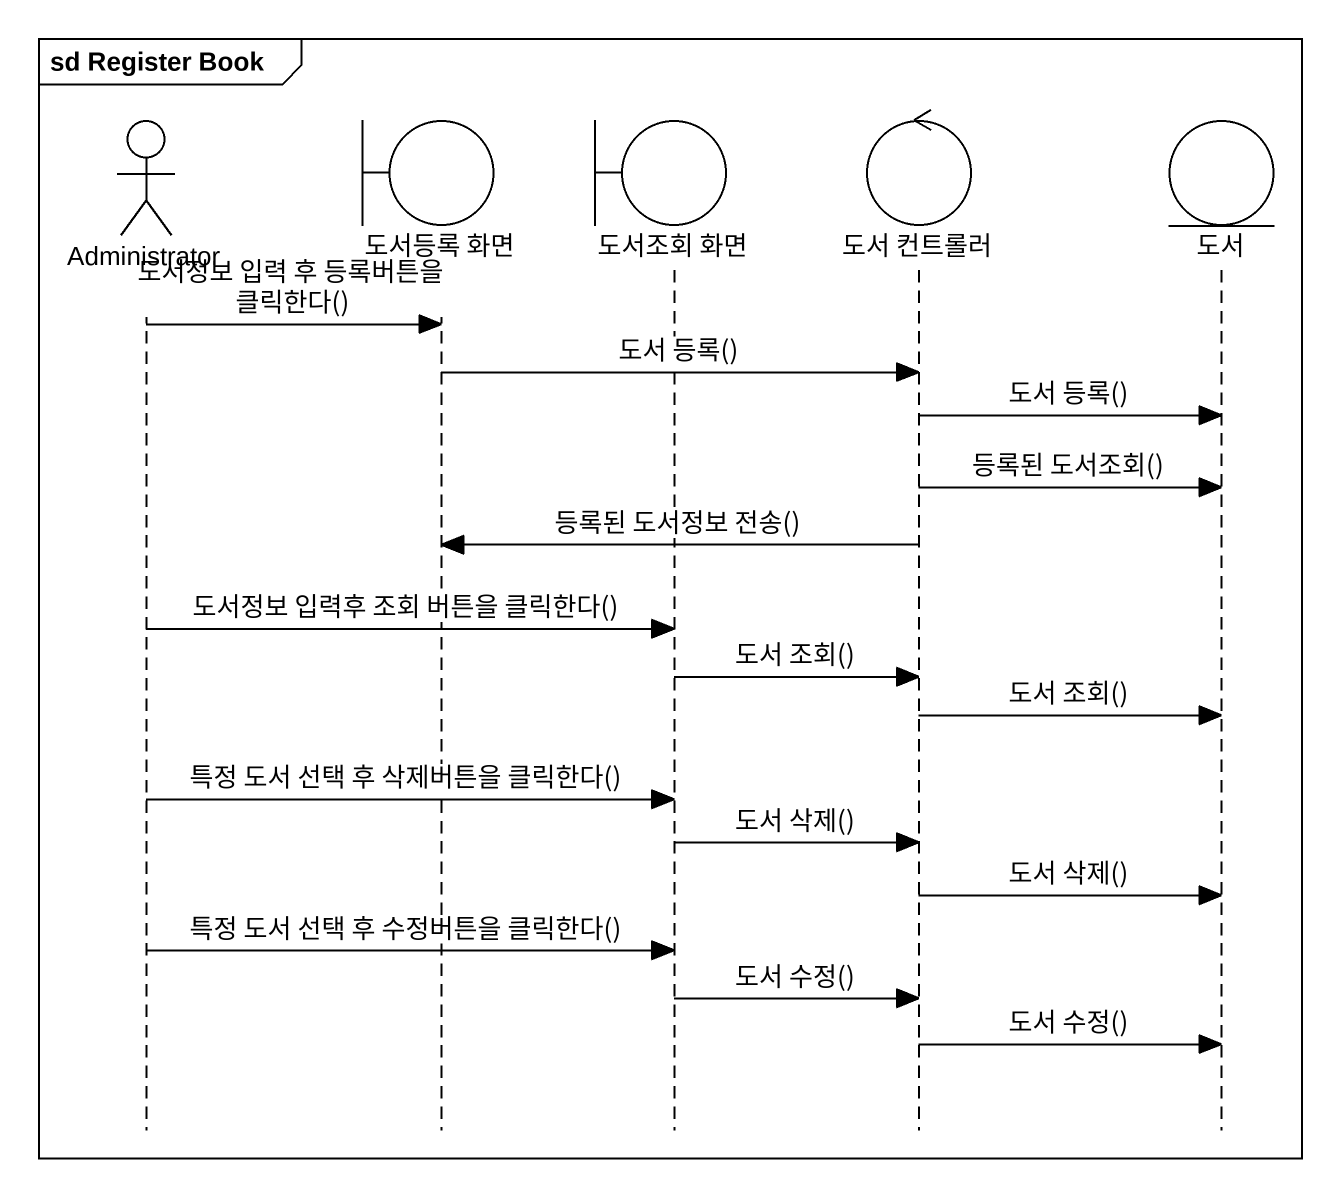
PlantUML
@startuml
mainframe sd Register Book
hide footbox
actor Administrator
boundary "도서등록 화면" as 도서등록_화면
boundary "도서조회 화면" as 도서조회_화면
control "도서 컨트롤러" as 도서_컨트롤러
entity 도서

Administrator -> 도서등록_화면 : 도서정보 입력 후 등록버튼을 클릭한다()
도서등록_화면 -> 도서_컨트롤러 : 도서 등록()
도서_컨트롤러 -> 도서 : 도서 등록()
도서_컨트롤러 -> 도서 : 등록된 도서조회()
도서_컨트롤러 -> 도서등록_화면 : 등록된 도서정보 전송()
Administrator -> 도서조회_화면 : 도서정보 입력후 조회 버튼을 클릭한다()
도서조회_화면 -> 도서_컨트롤러 : 도서 조회()
도서_컨트롤러 -> 도서 : 도서 조회()
Administrator -> 도서조회_화면 : 특정 도서 선택 후 삭제버튼을 클릭한다()
도서조회_화면 -> 도서_컨트롤러 : 도서 삭제()
도서_컨트롤러 -> 도서 : 도서 삭제()
Administrator -> 도서조회_화면 : 특정 도서 선택 후 수정버튼을 클릭한다()
도서조회_화면 -> 도서_컨트롤러 : 도서 수정()
도서_컨트롤러 -> 도서 : 도서 수정()
@enduml
